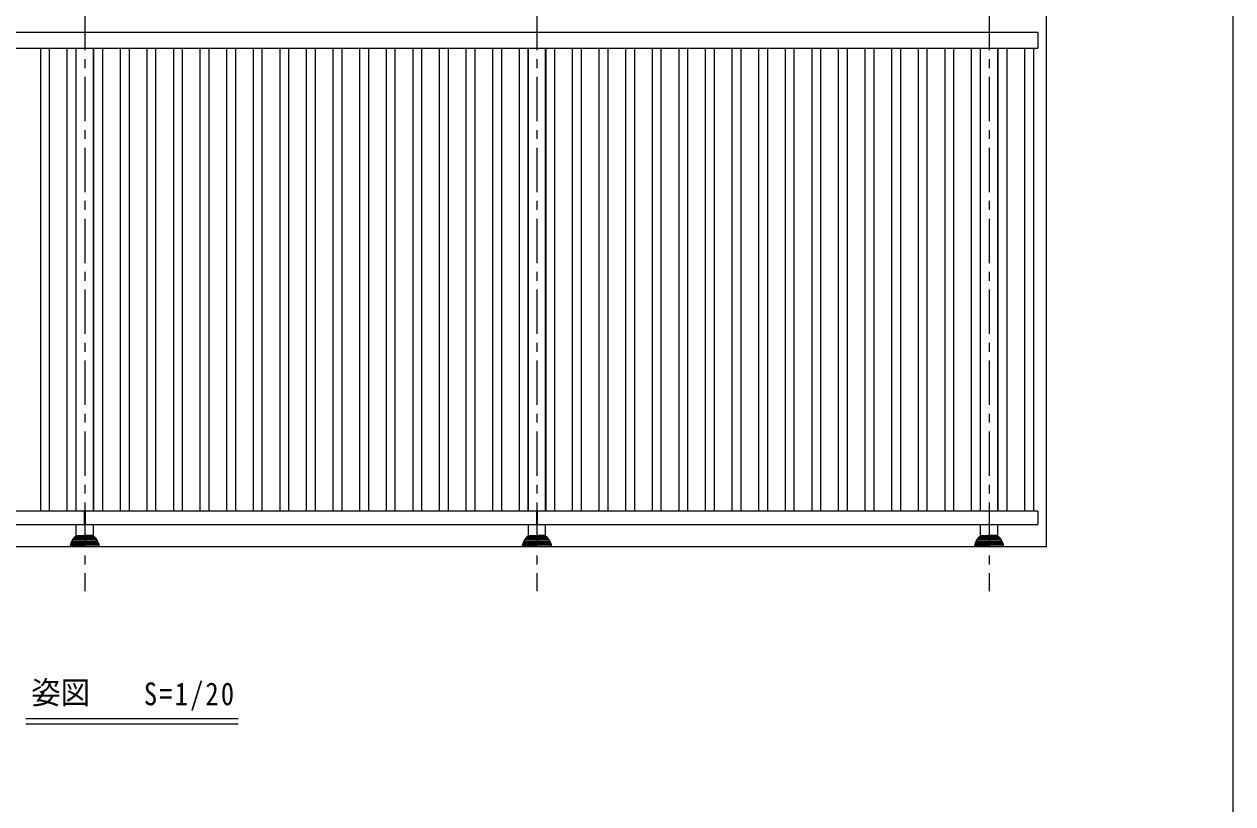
# Model space of a CAD drawing. Units: millimetres at full size, sheet at 1:5, with parts at other scales. Extents: x -1050 to 1050, y -742 to 742.
# Drawn here: x 308 to 990, y 0 to 440 of the extents above; entities that cross this region are included whole.
import ezdxf
from ezdxf.enums import TextEntityAlignment as Align

# ---------------------------------------------------------------- set-up
doc = ezdxf.new("R2010")
doc.units = ezdxf.units.MM
doc.header["$LTSCALE"] = 5
doc.linetypes.add('CHAIN1', pattern=[8, 5, -1, 1, -1])
doc.layers.add('0-9_文字', color=3, linetype='Continuous', lineweight=20)
doc.layers.add('1-5_図枠1_1', color=7, linetype='Continuous')
doc.layers.add('1-6_姿図', color=7, linetype='Continuous')
doc.styles.add('ＭＳ ゴシック', font='')
doc.styles.get('ＭＳ ゴシック').set_extended_font_data('MS Gothic')

msp = doc.modelspace()

# ---------------------------------------------------------------- linework, layer by layer
at = {"layer": '0-9_文字'}
for p, q in [((429.008, 48), (309.255, 48)), ((429.008, 45), (309.255, 45))]:
    msp.add_line(p, q, dxfattribs=at)
at = {"layer": '1-5_図枠1_1'}
msp.add_line((990, 682.5), (990, -707.5), dxfattribs=at)
at = {"layer": '1-6_姿図', "linetype": 'CHAIN1'}
for p, q in [((342.5, 570), (342.5, 120)), ((597.5, 570), (597.5, 120)), ((852.5, 570), (852.5, 120))]:
    msp.add_line(p, q, dxfattribs=at)
at = {"layer": '1-6_姿図'}
for p, q in [((885, 145), (885, 570)), ((880, 435), (-90, 435)), ((880, 435), (880, 426.25)), ((-90, 426.25), (880, 426.25)), ((317.5, 426.25), (317.5, 165)), ((322.5, 426.25), (322.5, 165)), ((332.5, 426.25), (332.5, 165)), ((337.5, 426.25), (337.5, 165)), ((337.75, 165), (337.75, 426.25)), ((347.25, 426.25), (347.25, 165)), ((347.5, 426.25), (347.5, 165)), ((352.5, 426.25), (352.5, 165)), ((362.5, 426.25), (362.5, 165)), ((367.5, 426.25), (367.5, 165)), ((377.5, 426.25), (377.5, 165)), ((382.5, 426.25), (382.5, 165)), ((392.5, 426.25), (392.5, 165)), ((397.5, 426.25), (397.5, 165)), ((407.5, 426.25), (407.5, 165)), ((412.5, 426.25), (412.5, 165)), ((422.5, 426.25), (422.5, 165)), ((427.5, 426.25), (427.5, 165)), ((437.5, 426.25), (437.5, 165)), ((442.5, 426.25), (442.5, 165)), ((452.5, 426.25), (452.5, 165)), ((457.5, 426.25), (457.5, 165)), ((467.5, 426.25), (467.5, 165)), ((472.5, 426.25), (472.5, 165)), ((482.5, 426.25), (482.5, 165)), ((487.5, 426.25), (487.5, 165)), ((497.5, 426.25), (497.5, 165)), ((502.5, 426.25), (502.5, 165)), ((512.5, 426.25), (512.5, 165)), ((517.5, 426.25), (517.5, 165)), ((527.5, 426.25), (527.5, 165)), ((532.5, 426.25), (532.5, 165)), ((542.5, 426.25), (542.5, 165)), ((547.5, 426.25), (547.5, 165)), ((557.5, 426.25), (557.5, 165)), ((562.5, 426.25), (562.5, 165)), ((572.5, 426.25), (572.5, 165)), ((577.5, 426.25), (577.5, 165)), ((587.5, 426.25), (587.5, 165)), ((592.5, 426.25), (592.5, 165)), ((592.75, 165), (592.75, 426.25)), ((602.25, 426.25), (602.25, 165)), ((602.5, 426.25), (602.5, 165)), ((607.5, 426.25), (607.5, 165)), ((617.5, 426.25), (617.5, 165)), ((622.5, 426.25), (622.5, 165)), ((632.5, 426.25), (632.5, 165)), ((637.5, 426.25), (637.5, 165)), ((647.5, 426.25), (647.5, 165)), ((652.5, 426.25), (652.5, 165)), ((662.5, 426.25), (662.5, 165)), ((667.5, 426.25), (667.5, 165)), ((677.5, 426.25), (677.5, 165)), ((682.5, 426.25), (682.5, 165)), ((692.5, 426.25), (692.5, 165)), ((697.5, 426.25), (697.5, 165)), ((707.5, 426.25), (707.5, 165)), ((712.5, 426.25), (712.5, 165)), ((722.5, 426.25), (722.5, 165)), ((727.5, 426.25), (727.5, 165)), ((737.5, 426.25), (737.5, 165)), ((742.5, 426.25), (742.5, 165)), ((752.5, 426.25), (752.5, 165)), ((757.5, 426.25), (757.5, 165)), ((767.5, 426.25), (767.5, 165)), ((772.5, 426.25), (772.5, 165)), ((782.5, 426.25), (782.5, 165)), ((787.5, 426.25), (787.5, 165)), ((797.5, 426.25), (797.5, 165)), ((802.5, 426.25), (802.5, 165)), ((812.5, 426.25), (812.5, 165)), ((817.5, 426.25), (817.5, 165)), ((827.5, 426.25), (827.5, 165)), ((832.5, 426.25), (832.5, 165)), ((842.5, 426.25), (842.5, 165)), ((847.5, 426.25), (847.5, 165)), ((847.75, 165), (847.75, 426.25)), ((857.25, 426.25), (857.25, 165)), ((857.5, 426.25), (857.5, 165)), ((862.5, 426.25), (862.5, 165)), ((872.5, 426.25), (872.5, 165)), ((877.5, 426.25), (877.5, 165)), ((342.25, 165), (87.75, 165)), ((342.25, 165), (342.25, 157.5)), ((342.75, 165), (342.75, 157.5)), ((597.25, 165), (342.75, 165)), ((597.25, 165), (597.25, 157.5)), ((597.75, 165), (597.75, 157.5)), ((880, 165), (597.75, 165)), ((880, 165), (880, 157.5)), ((87.75, 157.5), (342.25, 157.5)), ((337.75, 151.25), (337.75, 157.5)), ((342.75, 157.5), (597.25, 157.5)), ((347.25, 157.5), (347.25, 151.25)), ((592.75, 151.25), (592.75, 157.5)), ((597.75, 157.5), (880, 157.5)), ((602.25, 157.5), (602.25, 151.25)), ((847.75, 151.25), (847.75, 157.5)), ((857.25, 157.5), (857.25, 151.25)), ((336.573, 150.1), (336.573, 149.8)), ((337.027, 150.6), (342.5, 150.6)), ((337.25, 150.75), (337.25, 150.6)), ((337.75, 151.25), (342.5, 151.25)), ((347.25, 151.25), (342.5, 151.25)), ((347.973, 150.6), (342.5, 150.6)), ((347.75, 150.75), (347.75, 150.6)), ((348.427, 150.1), (348.427, 149.8)), ((591.573, 150.1), (591.573, 149.8)), ((592.027, 150.6), (597.5, 150.6)), ((592.25, 150.75), (592.25, 150.6)), ((592.75, 151.25), (597.5, 151.25)), ((602.25, 151.25), (597.5, 151.25)), ((602.973, 150.6), (597.5, 150.6)), ((602.75, 150.75), (602.75, 150.6)), ((603.427, 150.1), (603.427, 149.8)), ((846.573, 150.1), (846.573, 149.8)), ((847.027, 150.6), (852.5, 150.6)), ((847.25, 150.75), (847.25, 150.6)), ((847.75, 151.25), (852.5, 151.25)), ((857.25, 151.25), (852.5, 151.25)), ((857.973, 150.6), (852.5, 150.6)), ((857.75, 150.75), (857.75, 150.6)), ((858.427, 150.1), (858.427, 149.8)), ((885, 145), (-90, 145)), ((334.25, 145.482), (334.25, 145)), ((334.441, 146.311), (334.441, 145.8)), ((334.441, 145.8), (342.5, 145.8)), ((334.687, 147.014), (334.687, 146.599)), ((334.687, 146.6), (342.5, 146.6)), ((335.005, 147.76), (335.005, 147.407)), ((335.005, 147.407), (342.5, 147.407)), ((335.408, 148.524), (335.408, 148.2)), ((335.408, 148.2), (342.5, 148.2)), ((335.86, 149.001), (342.5, 149.001)), ((335.924, 149.302), (335.924, 149.001)), ((336.382, 149.8), (342.5, 149.8)), ((348.618, 149.8), (342.5, 149.8)), ((349.14, 149.001), (342.5, 149.001)), ((349.592, 148.2), (342.5, 148.2)), ((349.995, 147.407), (342.5, 147.407)), ((350.313, 146.6), (342.5, 146.6)), ((350.559, 145.8), (342.5, 145.8)), ((349.076, 149.302), (349.076, 149.001)), ((349.592, 148.524), (349.592, 148.2)), ((349.995, 147.76), (349.995, 147.407)), ((350.313, 147.014), (350.313, 146.599)), ((350.559, 146.311), (350.559, 145.8)), ((350.75, 145.482), (350.75, 145)), ((589.25, 145.482), (589.25, 145)), ((589.441, 146.311), (589.441, 145.8)), ((589.441, 145.8), (597.5, 145.8)), ((589.687, 147.014), (589.687, 146.599)), ((589.687, 146.6), (597.5, 146.6)), ((590.005, 147.76), (590.005, 147.407)), ((590.005, 147.407), (597.5, 147.407)), ((590.408, 148.524), (590.408, 148.2)), ((590.408, 148.2), (597.5, 148.2)), ((590.86, 149.001), (597.5, 149.001)), ((590.924, 149.302), (590.924, 149.001)), ((591.382, 149.8), (597.5, 149.8)), ((603.618, 149.8), (597.5, 149.8)), ((604.14, 149.001), (597.5, 149.001)), ((604.592, 148.2), (597.5, 148.2)), ((604.995, 147.407), (597.5, 147.407)), ((605.313, 146.6), (597.5, 146.6)), ((605.559, 145.8), (597.5, 145.8)), ((604.076, 149.302), (604.076, 149.001)), ((604.592, 148.524), (604.592, 148.2)), ((604.995, 147.76), (604.995, 147.407)), ((605.313, 147.014), (605.313, 146.599)), ((605.559, 146.311), (605.559, 145.8)), ((605.75, 145.482), (605.75, 145)), ((844.25, 145.482), (844.25, 145)), ((844.441, 146.311), (844.441, 145.8)), ((844.441, 145.8), (852.5, 145.8)), ((844.687, 147.014), (844.687, 146.599)), ((844.687, 146.6), (852.5, 146.6)), ((845.005, 147.76), (845.005, 147.407)), ((845.005, 147.407), (852.5, 147.407)), ((845.408, 148.524), (845.408, 148.2)), ((845.408, 148.2), (852.5, 148.2)), ((845.86, 149.001), (852.5, 149.001)), ((845.924, 149.302), (845.924, 149.001)), ((846.382, 149.8), (852.5, 149.8)), ((858.618, 149.8), (852.5, 149.8)), ((859.14, 149.001), (852.5, 149.001)), ((859.592, 148.2), (852.5, 148.2)), ((859.995, 147.407), (852.5, 147.407)), ((860.313, 146.6), (852.5, 146.6)), ((860.559, 145.8), (852.5, 145.8)), ((859.076, 149.302), (859.076, 149.001)), ((859.592, 148.524), (859.592, 148.2)), ((859.995, 147.76), (859.995, 147.407)), ((860.313, 147.014), (860.313, 146.599)), ((860.559, 146.311), (860.559, 145.8)), ((860.75, 145.482), (860.75, 145))]:
    msp.add_line(p, q, dxfattribs=at)
for centre, radius, start, end in [((337.084, 150.089), 0.512, 86.56134, 178.79631), ((337.75, 150.75), 0.5, 90, 180), ((347.25, 150.75), 0.5, 0, 90), ((347.916, 150.089), 0.512, 1.20369, 93.43866), ((592.084, 150.089), 0.512, 86.56134, 178.79631), ((592.75, 150.75), 0.5, 90, 180), ((602.25, 150.75), 0.5, 0, 90), ((602.916, 150.089), 0.512, 1.20369, 93.43866), ((847.084, 150.089), 0.512, 86.56134, 178.79631), ((847.75, 150.75), 0.5, 90, 180), ((857.25, 150.75), 0.5, 0, 90), ((857.916, 150.089), 0.512, 1.20369, 93.43866), ((334.614, 145.48), 0.364, 118.33625, 179.71056), ((334.744, 146.303), 0.303, 100.92102, 178.46143), ((335.056, 147.04), 0.37, 97.87545, 184.11221), ((335.42, 147.785), 0.415, 91.62275, 183.49063), ((335.873, 148.536), 0.466, 91.64474, 181.439), ((336.412, 149.312), 0.488, 86.57068, 181.25523), ((348.588, 149.312), 0.488, 358.74477, 93.42932), ((349.127, 148.536), 0.466, 358.561, 88.35526), ((349.58, 147.785), 0.415, 356.50937, 88.37725), ((349.944, 147.04), 0.37, 355.88779, 82.12455), ((350.256, 146.303), 0.303, 1.53857, 79.07898), ((350.386, 145.48), 0.364, 0.28944, 61.66375), ((589.614, 145.48), 0.364, 118.33625, 179.71056), ((589.744, 146.303), 0.303, 100.92102, 178.46143), ((590.056, 147.04), 0.37, 97.87545, 184.11221), ((590.42, 147.785), 0.415, 91.62275, 183.49063), ((590.873, 148.536), 0.466, 91.64474, 181.439), ((591.412, 149.312), 0.488, 86.57068, 181.25523), ((603.588, 149.312), 0.488, 358.74477, 93.42932), ((604.127, 148.536), 0.466, 358.561, 88.35526), ((604.58, 147.785), 0.415, 356.50937, 88.37725), ((604.944, 147.04), 0.37, 355.88779, 82.12455), ((605.256, 146.303), 0.303, 1.53857, 79.07898), ((605.386, 145.48), 0.364, 0.28944, 61.66375), ((844.614, 145.48), 0.364, 118.33625, 179.71056), ((844.744, 146.303), 0.303, 100.92102, 178.46143), ((845.056, 147.04), 0.37, 97.87545, 184.11221), ((845.42, 147.785), 0.415, 91.62275, 183.49063), ((845.873, 148.536), 0.466, 91.64474, 181.439), ((846.412, 149.312), 0.488, 86.57068, 181.25523), ((858.588, 149.312), 0.488, 358.74477, 93.42932), ((859.127, 148.536), 0.466, 358.561, 88.35526), ((859.58, 147.785), 0.415, 356.50937, 88.37725), ((859.944, 147.04), 0.37, 355.88779, 82.12455), ((860.256, 146.303), 0.303, 1.53857, 79.07898), ((860.386, 145.48), 0.364, 0.28944, 61.66375)]:
    msp.add_arc(centre, radius, start, end, dxfattribs=at)

# ---------------------------------------------------------------- texts
at = {"layer": '0-9_文字', "style": 'ＭＳ ゴシック', "width": 0.95}
msp.add_text('姿図', height=12.83, dxfattribs=at).set_placement((312.321, 52.481), align=Align.BOTTOM_LEFT)
at = {"layer": '0-9_文字', "insert": (375.914, 52.481), "char_height": 12.83, "attachment_point": 7, "style": 'ＭＳ ゴシック'}
msp.add_mtext('\\T1.17;\\W0.85;S=1/20', dxfattribs=at)

doc.saveas('drawing.dxf')
